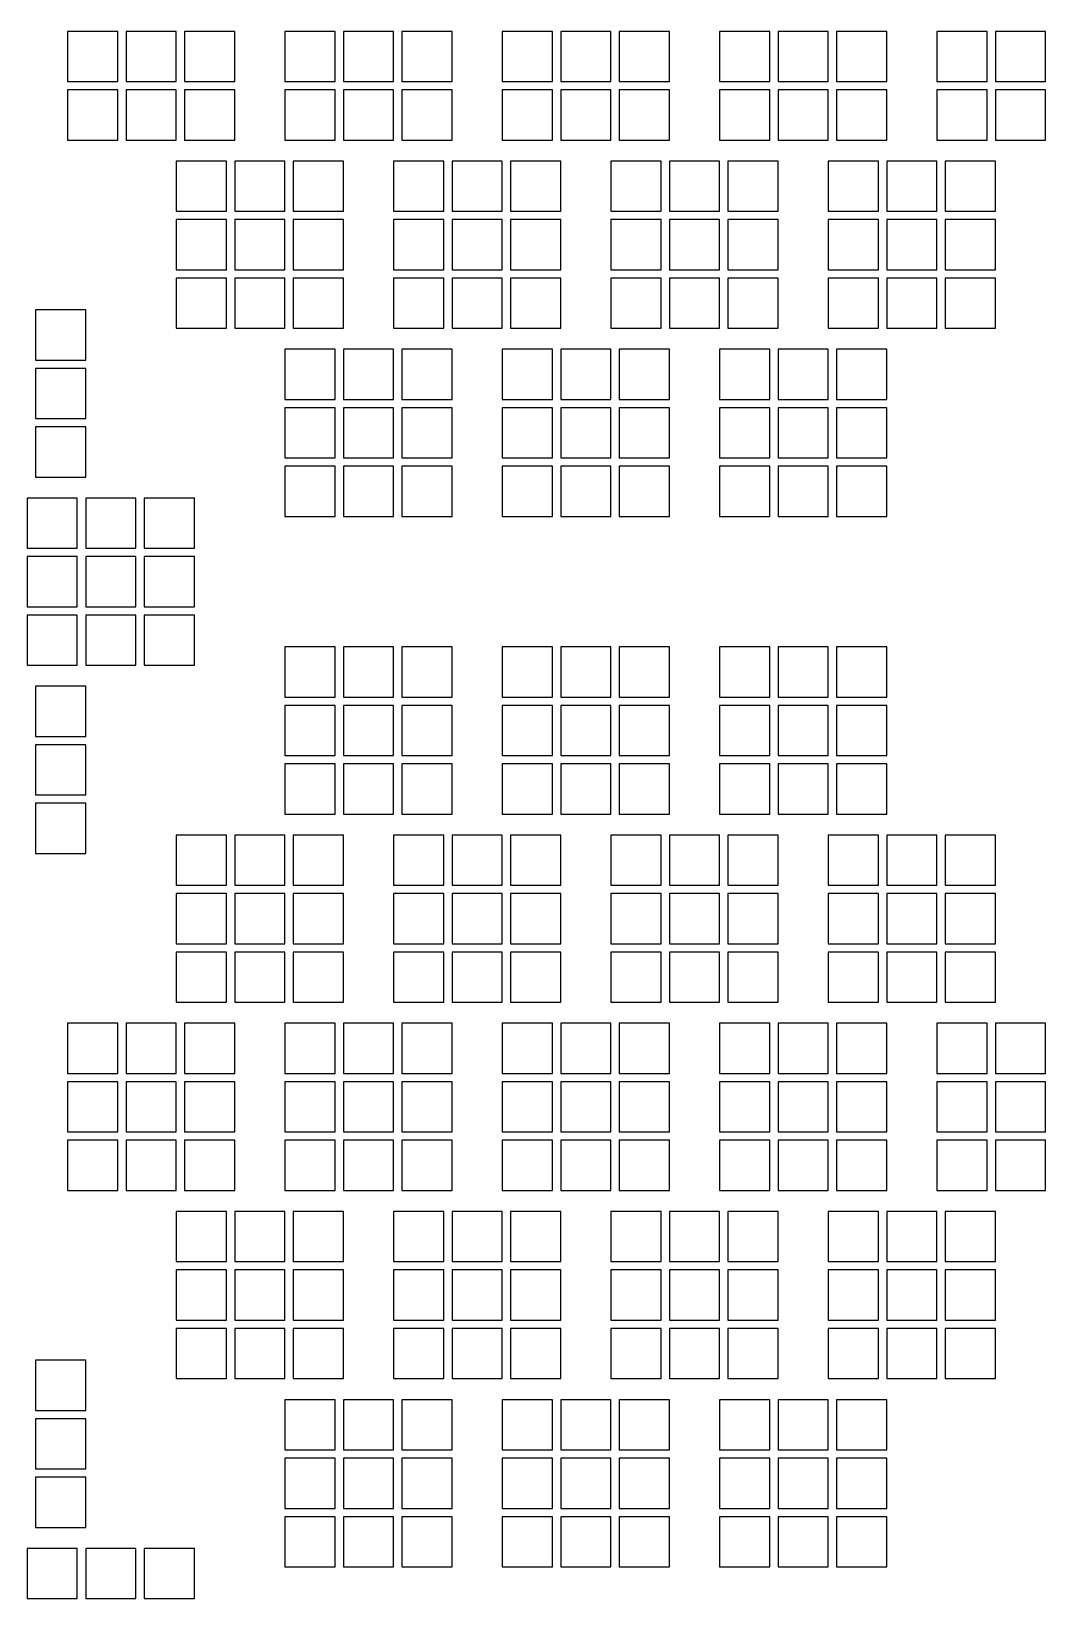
# Model space of a CAD drawing. Extents: x -49 to 54, y -38 to 38.
# Drawn here: x 37.5 to 43.56, y -29.65 to -20.27 of the extents above; entities that cross this region are included whole.
import ezdxf

# ---------------------------------------------------------------- set-up
doc = ezdxf.new("R2010")
doc.units = 0
doc.layers.add('BACK_LAYER', color=5, linetype='CONTINUOUS')

msp = doc.modelspace()

# ---------------------------------------------------------------- linework, layer by layer
at = {"layer": 'BACK_LAYER'}
for points in [[(37.7139, -20.5721), (38.0139, -20.5721), (38.0139, -20.2721), (37.7139, -20.2721)], [(38.0639, -20.5721), (38.3639, -20.5721), (38.3639, -20.2721), (38.0639, -20.2721)], [(38.4139, -20.5721), (38.7139, -20.5721), (38.7139, -20.2721), (38.4139, -20.2721)], [(39.0139, -20.5721), (39.3139, -20.5721), (39.3139, -20.2721), (39.0139, -20.2721)], [(39.3639, -20.5721), (39.6639, -20.5721), (39.6639, -20.2721), (39.3639, -20.2721)], [(39.7139, -20.5721), (40.0139, -20.5721), (40.0139, -20.2721), (39.7139, -20.2721)], [(40.3139, -20.5721), (40.6139, -20.5721), (40.6139, -20.2721), (40.3139, -20.2721)], [(40.6639, -20.5721), (40.9639, -20.5721), (40.9639, -20.2721), (40.6639, -20.2721)], [(41.0139, -20.5721), (41.3139, -20.5721), (41.3139, -20.2721), (41.0139, -20.2721)], [(41.6139, -20.5721), (41.9139, -20.5721), (41.9139, -20.2721), (41.6139, -20.2721)], [(41.9639, -20.5721), (42.2639, -20.5721), (42.2639, -20.2721), (41.9639, -20.2721)], [(42.3139, -20.5721), (42.6139, -20.5721), (42.6139, -20.2721), (42.3139, -20.2721)], [(42.9139, -20.5721), (43.2139, -20.5721), (43.2139, -20.2721), (42.9139, -20.2721)], [(43.2639, -20.5721), (43.5639, -20.5721), (43.5639, -20.2721), (43.2639, -20.2721)], [(37.7139, -20.9221), (38.0139, -20.9221), (38.0139, -20.6221), (37.7139, -20.6221)], [(38.0639, -20.9221), (38.3639, -20.9221), (38.3639, -20.6221), (38.0639, -20.6221)], [(38.4139, -20.9221), (38.7139, -20.9221), (38.7139, -20.6221), (38.4139, -20.6221)], [(39.0139, -20.9221), (39.3139, -20.9221), (39.3139, -20.6221), (39.0139, -20.6221)], [(39.3639, -20.9221), (39.6639, -20.9221), (39.6639, -20.6221), (39.3639, -20.6221)], [(39.7139, -20.9221), (40.0139, -20.9221), (40.0139, -20.6221), (39.7139, -20.6221)], [(40.3139, -20.9221), (40.6139, -20.9221), (40.6139, -20.6221), (40.3139, -20.6221)], [(40.6639, -20.9221), (40.9639, -20.9221), (40.9639, -20.6221), (40.6639, -20.6221)], [(41.0139, -20.9221), (41.3139, -20.9221), (41.3139, -20.6221), (41.0139, -20.6221)], [(41.6139, -20.9221), (41.9139, -20.9221), (41.9139, -20.6221), (41.6139, -20.6221)], [(41.9639, -20.9221), (42.2639, -20.9221), (42.2639, -20.6221), (41.9639, -20.6221)], [(42.3139, -20.9221), (42.6139, -20.9221), (42.6139, -20.6221), (42.3139, -20.6221)], [(42.9139, -20.9221), (43.2139, -20.9221), (43.2139, -20.6221), (42.9139, -20.6221)], [(43.2639, -20.9221), (43.5639, -20.9221), (43.5639, -20.6221), (43.2639, -20.6221)], [(38.3639, -21.3479), (38.6639, -21.3479), (38.6639, -21.0479), (38.3639, -21.0479)], [(38.7139, -21.3479), (39.0139, -21.3479), (39.0139, -21.0479), (38.7139, -21.0479)], [(39.0639, -21.3479), (39.3639, -21.3479), (39.3639, -21.0479), (39.0639, -21.0479)], [(39.6639, -21.3479), (39.9639, -21.3479), (39.9639, -21.0479), (39.6639, -21.0479)], [(40.0139, -21.3479), (40.3139, -21.3479), (40.3139, -21.0479), (40.0139, -21.0479)], [(40.3639, -21.3479), (40.6639, -21.3479), (40.6639, -21.0479), (40.3639, -21.0479)], [(40.9639, -21.3479), (41.2639, -21.3479), (41.2639, -21.0479), (40.9639, -21.0479)], [(41.3139, -21.3479), (41.6139, -21.3479), (41.6139, -21.0479), (41.3139, -21.0479)], [(41.6639, -21.3479), (41.9639, -21.3479), (41.9639, -21.0479), (41.6639, -21.0479)], [(42.2639, -21.3479), (42.5639, -21.3479), (42.5639, -21.0479), (42.2639, -21.0479)], [(42.6139, -21.3479), (42.9139, -21.3479), (42.9139, -21.0479), (42.6139, -21.0479)], [(42.9639, -21.3479), (43.2639, -21.3479), (43.2639, -21.0479), (42.9639, -21.0479)], [(38.3639, -21.6979), (38.6639, -21.6979), (38.6639, -21.3979), (38.3639, -21.3979)], [(38.7139, -21.6979), (39.0139, -21.6979), (39.0139, -21.3979), (38.7139, -21.3979)], [(39.0639, -21.6979), (39.3639, -21.6979), (39.3639, -21.3979), (39.0639, -21.3979)], [(39.6639, -21.6979), (39.9639, -21.6979), (39.9639, -21.3979), (39.6639, -21.3979)], [(40.0139, -21.6979), (40.3139, -21.6979), (40.3139, -21.3979), (40.0139, -21.3979)], [(40.3639, -21.6979), (40.6639, -21.6979), (40.6639, -21.3979), (40.3639, -21.3979)], [(40.9639, -21.6979), (41.2639, -21.6979), (41.2639, -21.3979), (40.9639, -21.3979)], [(41.3139, -21.6979), (41.6139, -21.6979), (41.6139, -21.3979), (41.3139, -21.3979)], [(41.6639, -21.6979), (41.9639, -21.6979), (41.9639, -21.3979), (41.6639, -21.3979)], [(42.2639, -21.6979), (42.5639, -21.6979), (42.5639, -21.3979), (42.2639, -21.3979)], [(42.6139, -21.6979), (42.9139, -21.6979), (42.9139, -21.3979), (42.6139, -21.3979)], [(42.9639, -21.6979), (43.2639, -21.6979), (43.2639, -21.3979), (42.9639, -21.3979)], [(38.3639, -22.0479), (38.6639, -22.0479), (38.6639, -21.7479), (38.3639, -21.7479)], [(38.7139, -22.0479), (39.0139, -22.0479), (39.0139, -21.7479), (38.7139, -21.7479)], [(39.0639, -22.0479), (39.3639, -22.0479), (39.3639, -21.7479), (39.0639, -21.7479)], [(39.6639, -22.0479), (39.9639, -22.0479), (39.9639, -21.7479), (39.6639, -21.7479)], [(40.0139, -22.0479), (40.3139, -22.0479), (40.3139, -21.7479), (40.0139, -21.7479)], [(40.3639, -22.0479), (40.6639, -22.0479), (40.6639, -21.7479), (40.3639, -21.7479)], [(40.9639, -22.0479), (41.2639, -22.0479), (41.2639, -21.7479), (40.9639, -21.7479)], [(41.3139, -22.0479), (41.6139, -22.0479), (41.6139, -21.7479), (41.3139, -21.7479)], [(41.6639, -22.0479), (41.9639, -22.0479), (41.9639, -21.7479), (41.6639, -21.7479)], [(42.2639, -22.0479), (42.5639, -22.0479), (42.5639, -21.7479), (42.2639, -21.7479)], [(42.6139, -22.0479), (42.9139, -22.0479), (42.9139, -21.7479), (42.6139, -21.7479)], [(42.9639, -22.0479), (43.2639, -22.0479), (43.2639, -21.7479), (42.9639, -21.7479)], [(37.5221, -22.2381), (37.8221, -22.2381), (37.8221, -21.9381), (37.5221, -21.9381)], [(39.0139, -22.4737), (39.3139, -22.4737), (39.3139, -22.1737), (39.0139, -22.1737)], [(39.3639, -22.4737), (39.6639, -22.4737), (39.6639, -22.1737), (39.3639, -22.1737)], [(39.7139, -22.4737), (40.0139, -22.4737), (40.0139, -22.1737), (39.7139, -22.1737)], [(40.3139, -22.4737), (40.6139, -22.4737), (40.6139, -22.1737), (40.3139, -22.1737)], [(40.6639, -22.4737), (40.9639, -22.4737), (40.9639, -22.1737), (40.6639, -22.1737)], [(41.0139, -22.4737), (41.3139, -22.4737), (41.3139, -22.1737), (41.0139, -22.1737)], [(41.6139, -22.4737), (41.9139, -22.4737), (41.9139, -22.1737), (41.6139, -22.1737)], [(41.9639, -22.4737), (42.2639, -22.4737), (42.2639, -22.1737), (41.9639, -22.1737)], [(42.3139, -22.4737), (42.6139, -22.4737), (42.6139, -22.1737), (42.3139, -22.1737)], [(37.5221, -22.5881), (37.8221, -22.5881), (37.8221, -22.2881), (37.5221, -22.2881)], [(39.0139, -22.8237), (39.3139, -22.8237), (39.3139, -22.5237), (39.0139, -22.5237)], [(39.3639, -22.8237), (39.6639, -22.8237), (39.6639, -22.5237), (39.3639, -22.5237)], [(39.7139, -22.8237), (40.0139, -22.8237), (40.0139, -22.5237), (39.7139, -22.5237)], [(40.3139, -22.8237), (40.6139, -22.8237), (40.6139, -22.5237), (40.3139, -22.5237)], [(40.6639, -22.8237), (40.9639, -22.8237), (40.9639, -22.5237), (40.6639, -22.5237)], [(41.0139, -22.8237), (41.3139, -22.8237), (41.3139, -22.5237), (41.0139, -22.5237)], [(41.6139, -22.8237), (41.9139, -22.8237), (41.9139, -22.5237), (41.6139, -22.5237)], [(41.9639, -22.8237), (42.2639, -22.8237), (42.2639, -22.5237), (41.9639, -22.5237)], [(42.3139, -22.8237), (42.6139, -22.8237), (42.6139, -22.5237), (42.3139, -22.5237)], [(37.5221, -22.9381), (37.8221, -22.9381), (37.8221, -22.6381), (37.5221, -22.6381)], [(39.0139, -23.1737), (39.3139, -23.1737), (39.3139, -22.8737), (39.0139, -22.8737)], [(39.3639, -23.1737), (39.6639, -23.1737), (39.6639, -22.8737), (39.3639, -22.8737)], [(39.7139, -23.1737), (40.0139, -23.1737), (40.0139, -22.8737), (39.7139, -22.8737)], [(40.3139, -23.1737), (40.6139, -23.1737), (40.6139, -22.8737), (40.3139, -22.8737)], [(40.6639, -23.1737), (40.9639, -23.1737), (40.9639, -22.8737), (40.6639, -22.8737)], [(41.0139, -23.1737), (41.3139, -23.1737), (41.3139, -22.8737), (41.0139, -22.8737)], [(41.6139, -23.1737), (41.9139, -23.1737), (41.9139, -22.8737), (41.6139, -22.8737)], [(41.9639, -23.1737), (42.2639, -23.1737), (42.2639, -22.8737), (41.9639, -22.8737)], [(42.3139, -23.1737), (42.6139, -23.1737), (42.6139, -22.8737), (42.3139, -22.8737)], [(37.4721, -23.3639), (37.7721, -23.3639), (37.7721, -23.0639), (37.4721, -23.0639)], [(37.8221, -23.3639), (38.1221, -23.3639), (38.1221, -23.0639), (37.8221, -23.0639)], [(38.1721, -23.3639), (38.4721, -23.3639), (38.4721, -23.0639), (38.1721, -23.0639)], [(37.4721, -23.7139), (37.7721, -23.7139), (37.7721, -23.4139), (37.4721, -23.4139)], [(37.8221, -23.7139), (38.1221, -23.7139), (38.1221, -23.4139), (37.8221, -23.4139)], [(38.1721, -23.7139), (38.4721, -23.7139), (38.4721, -23.4139), (38.1721, -23.4139)], [(37.4721, -24.0639), (37.7721, -24.0639), (37.7721, -23.7639), (37.4721, -23.7639)], [(37.8221, -24.0639), (38.1221, -24.0639), (38.1221, -23.7639), (37.8221, -23.7639)], [(38.1721, -24.0639), (38.4721, -24.0639), (38.4721, -23.7639), (38.1721, -23.7639)], [(39.0139, -24.2541), (39.3139, -24.2541), (39.3139, -23.9541), (39.0139, -23.9541)], [(39.3639, -24.2541), (39.6639, -24.2541), (39.6639, -23.9541), (39.3639, -23.9541)], [(39.7139, -24.2541), (40.0139, -24.2541), (40.0139, -23.9541), (39.7139, -23.9541)], [(40.3139, -24.2541), (40.6139, -24.2541), (40.6139, -23.9541), (40.3139, -23.9541)], [(40.6639, -24.2541), (40.9639, -24.2541), (40.9639, -23.9541), (40.6639, -23.9541)], [(41.0139, -24.2541), (41.3139, -24.2541), (41.3139, -23.9541), (41.0139, -23.9541)], [(41.6139, -24.2541), (41.9139, -24.2541), (41.9139, -23.9541), (41.6139, -23.9541)], [(41.9639, -24.2541), (42.2639, -24.2541), (42.2639, -23.9541), (41.9639, -23.9541)], [(42.3139, -24.2541), (42.6139, -24.2541), (42.6139, -23.9541), (42.3139, -23.9541)], [(37.5221, -24.4898), (37.8221, -24.4898), (37.8221, -24.1898), (37.5221, -24.1898)], [(39.0139, -24.6041), (39.3139, -24.6041), (39.3139, -24.3041), (39.0139, -24.3041)], [(39.3639, -24.6041), (39.6639, -24.6041), (39.6639, -24.3041), (39.3639, -24.3041)], [(39.7139, -24.6041), (40.0139, -24.6041), (40.0139, -24.3041), (39.7139, -24.3041)], [(40.3139, -24.6041), (40.6139, -24.6041), (40.6139, -24.3041), (40.3139, -24.3041)], [(40.6639, -24.6041), (40.9639, -24.6041), (40.9639, -24.3041), (40.6639, -24.3041)], [(41.0139, -24.6041), (41.3139, -24.6041), (41.3139, -24.3041), (41.0139, -24.3041)], [(41.6139, -24.6041), (41.9139, -24.6041), (41.9139, -24.3041), (41.6139, -24.3041)], [(41.9639, -24.6041), (42.2639, -24.6041), (42.2639, -24.3041), (41.9639, -24.3041)], [(42.3139, -24.6041), (42.6139, -24.6041), (42.6139, -24.3041), (42.3139, -24.3041)], [(37.5221, -24.8398), (37.8221, -24.8398), (37.8221, -24.5398), (37.5221, -24.5398)], [(39.0139, -24.9541), (39.3139, -24.9541), (39.3139, -24.6541), (39.0139, -24.6541)], [(39.3639, -24.9541), (39.6639, -24.9541), (39.6639, -24.6541), (39.3639, -24.6541)], [(39.7139, -24.9541), (40.0139, -24.9541), (40.0139, -24.6541), (39.7139, -24.6541)], [(40.3139, -24.9541), (40.6139, -24.9541), (40.6139, -24.6541), (40.3139, -24.6541)], [(40.6639, -24.9541), (40.9639, -24.9541), (40.9639, -24.6541), (40.6639, -24.6541)], [(41.0139, -24.9541), (41.3139, -24.9541), (41.3139, -24.6541), (41.0139, -24.6541)], [(41.6139, -24.9541), (41.9139, -24.9541), (41.9139, -24.6541), (41.6139, -24.6541)], [(41.9639, -24.9541), (42.2639, -24.9541), (42.2639, -24.6541), (41.9639, -24.6541)], [(42.3139, -24.9541), (42.6139, -24.9541), (42.6139, -24.6541), (42.3139, -24.6541)], [(37.5221, -25.1898), (37.8221, -25.1898), (37.8221, -24.8898), (37.5221, -24.8898)], [(38.3639, -25.38), (38.6639, -25.38), (38.6639, -25.08), (38.3639, -25.08)], [(38.7139, -25.38), (39.0139, -25.38), (39.0139, -25.08), (38.7139, -25.08)], [(39.0639, -25.38), (39.3639, -25.38), (39.3639, -25.08), (39.0639, -25.08)], [(39.6639, -25.38), (39.9639, -25.38), (39.9639, -25.08), (39.6639, -25.08)], [(40.0139, -25.38), (40.3139, -25.38), (40.3139, -25.08), (40.0139, -25.08)], [(40.3639, -25.38), (40.6639, -25.38), (40.6639, -25.08), (40.3639, -25.08)], [(40.9639, -25.38), (41.2639, -25.38), (41.2639, -25.08), (40.9639, -25.08)], [(41.3139, -25.38), (41.6139, -25.38), (41.6139, -25.08), (41.3139, -25.08)], [(41.6639, -25.38), (41.9639, -25.38), (41.9639, -25.08), (41.6639, -25.08)], [(42.2639, -25.38), (42.5639, -25.38), (42.5639, -25.08), (42.2639, -25.08)], [(42.6139, -25.38), (42.9139, -25.38), (42.9139, -25.08), (42.6139, -25.08)], [(42.9639, -25.38), (43.2639, -25.38), (43.2639, -25.08), (42.9639, -25.08)], [(38.3639, -25.73), (38.6639, -25.73), (38.6639, -25.43), (38.3639, -25.43)], [(38.7139, -25.73), (39.0139, -25.73), (39.0139, -25.43), (38.7139, -25.43)], [(39.0639, -25.73), (39.3639, -25.73), (39.3639, -25.43), (39.0639, -25.43)], [(39.6639, -25.73), (39.9639, -25.73), (39.9639, -25.43), (39.6639, -25.43)], [(40.0139, -25.73), (40.3139, -25.73), (40.3139, -25.43), (40.0139, -25.43)], [(40.3639, -25.73), (40.6639, -25.73), (40.6639, -25.43), (40.3639, -25.43)], [(40.9639, -25.73), (41.2639, -25.73), (41.2639, -25.43), (40.9639, -25.43)], [(41.3139, -25.73), (41.6139, -25.73), (41.6139, -25.43), (41.3139, -25.43)], [(41.6639, -25.73), (41.9639, -25.73), (41.9639, -25.43), (41.6639, -25.43)], [(42.2639, -25.73), (42.5639, -25.73), (42.5639, -25.43), (42.2639, -25.43)], [(42.6139, -25.73), (42.9139, -25.73), (42.9139, -25.43), (42.6139, -25.43)], [(42.9639, -25.73), (43.2639, -25.73), (43.2639, -25.43), (42.9639, -25.43)], [(38.3639, -26.08), (38.6639, -26.08), (38.6639, -25.78), (38.3639, -25.78)], [(38.7139, -26.08), (39.0139, -26.08), (39.0139, -25.78), (38.7139, -25.78)], [(39.0639, -26.08), (39.3639, -26.08), (39.3639, -25.78), (39.0639, -25.78)], [(39.6639, -26.08), (39.9639, -26.08), (39.9639, -25.78), (39.6639, -25.78)], [(40.0139, -26.08), (40.3139, -26.08), (40.3139, -25.78), (40.0139, -25.78)], [(40.3639, -26.08), (40.6639, -26.08), (40.6639, -25.78), (40.3639, -25.78)], [(40.9639, -26.08), (41.2639, -26.08), (41.2639, -25.78), (40.9639, -25.78)], [(41.3139, -26.08), (41.6139, -26.08), (41.6139, -25.78), (41.3139, -25.78)], [(41.6639, -26.08), (41.9639, -26.08), (41.9639, -25.78), (41.6639, -25.78)], [(42.2639, -26.08), (42.5639, -26.08), (42.5639, -25.78), (42.2639, -25.78)], [(42.6139, -26.08), (42.9139, -26.08), (42.9139, -25.78), (42.6139, -25.78)], [(42.9639, -26.08), (43.2639, -26.08), (43.2639, -25.78), (42.9639, -25.78)], [(37.7139, -26.5058), (38.0139, -26.5058), (38.0139, -26.2058), (37.7139, -26.2058)], [(38.0639, -26.5058), (38.3639, -26.5058), (38.3639, -26.2058), (38.0639, -26.2058)], [(38.4139, -26.5058), (38.7139, -26.5058), (38.7139, -26.2058), (38.4139, -26.2058)], [(39.0139, -26.5058), (39.3139, -26.5058), (39.3139, -26.2058), (39.0139, -26.2058)], [(39.3639, -26.5058), (39.6639, -26.5058), (39.6639, -26.2058), (39.3639, -26.2058)], [(39.7139, -26.5058), (40.0139, -26.5058), (40.0139, -26.2058), (39.7139, -26.2058)], [(40.3139, -26.5058), (40.6139, -26.5058), (40.6139, -26.2058), (40.3139, -26.2058)], [(40.6639, -26.5058), (40.9639, -26.5058), (40.9639, -26.2058), (40.6639, -26.2058)], [(41.0139, -26.5058), (41.3139, -26.5058), (41.3139, -26.2058), (41.0139, -26.2058)], [(41.6139, -26.5058), (41.9139, -26.5058), (41.9139, -26.2058), (41.6139, -26.2058)], [(41.9639, -26.5058), (42.2639, -26.5058), (42.2639, -26.2058), (41.9639, -26.2058)], [(42.3139, -26.5058), (42.6139, -26.5058), (42.6139, -26.2058), (42.3139, -26.2058)], [(42.9139, -26.5058), (43.2139, -26.5058), (43.2139, -26.2058), (42.9139, -26.2058)], [(43.2639, -26.5058), (43.5639, -26.5058), (43.5639, -26.2058), (43.2639, -26.2058)], [(37.7139, -26.8558), (38.0139, -26.8558), (38.0139, -26.5558), (37.7139, -26.5558)], [(38.0639, -26.8558), (38.3639, -26.8558), (38.3639, -26.5558), (38.0639, -26.5558)], [(38.4139, -26.8558), (38.7139, -26.8558), (38.7139, -26.5558), (38.4139, -26.5558)], [(39.0139, -26.8558), (39.3139, -26.8558), (39.3139, -26.5558), (39.0139, -26.5558)], [(39.3639, -26.8558), (39.6639, -26.8558), (39.6639, -26.5558), (39.3639, -26.5558)], [(39.7139, -26.8558), (40.0139, -26.8558), (40.0139, -26.5558), (39.7139, -26.5558)], [(40.3139, -26.8558), (40.6139, -26.8558), (40.6139, -26.5558), (40.3139, -26.5558)], [(40.6639, -26.8558), (40.9639, -26.8558), (40.9639, -26.5558), (40.6639, -26.5558)], [(41.0139, -26.8558), (41.3139, -26.8558), (41.3139, -26.5558), (41.0139, -26.5558)], [(41.6139, -26.8558), (41.9139, -26.8558), (41.9139, -26.5558), (41.6139, -26.5558)], [(41.9639, -26.8558), (42.2639, -26.8558), (42.2639, -26.5558), (41.9639, -26.5558)], [(42.3139, -26.8558), (42.6139, -26.8558), (42.6139, -26.5558), (42.3139, -26.5558)], [(42.9139, -26.8558), (43.2139, -26.8558), (43.2139, -26.5558), (42.9139, -26.5558)], [(43.2639, -26.8558), (43.5639, -26.8558), (43.5639, -26.5558), (43.2639, -26.5558)], [(37.7139, -27.2058), (38.0139, -27.2058), (38.0139, -26.9058), (37.7139, -26.9058)], [(38.0639, -27.2058), (38.3639, -27.2058), (38.3639, -26.9058), (38.0639, -26.9058)], [(38.4139, -27.2058), (38.7139, -27.2058), (38.7139, -26.9058), (38.4139, -26.9058)], [(39.0139, -27.2058), (39.3139, -27.2058), (39.3139, -26.9058), (39.0139, -26.9058)], [(39.3639, -27.2058), (39.6639, -27.2058), (39.6639, -26.9058), (39.3639, -26.9058)], [(39.7139, -27.2058), (40.0139, -27.2058), (40.0139, -26.9058), (39.7139, -26.9058)], [(40.3139, -27.2058), (40.6139, -27.2058), (40.6139, -26.9058), (40.3139, -26.9058)], [(40.6639, -27.2058), (40.9639, -27.2058), (40.9639, -26.9058), (40.6639, -26.9058)], [(41.0139, -27.2058), (41.3139, -27.2058), (41.3139, -26.9058), (41.0139, -26.9058)], [(41.6139, -27.2058), (41.9139, -27.2058), (41.9139, -26.9058), (41.6139, -26.9058)], [(41.9639, -27.2058), (42.2639, -27.2058), (42.2639, -26.9058), (41.9639, -26.9058)], [(42.3139, -27.2058), (42.6139, -27.2058), (42.6139, -26.9058), (42.3139, -26.9058)], [(42.9139, -27.2058), (43.2139, -27.2058), (43.2139, -26.9058), (42.9139, -26.9058)], [(43.2639, -27.2058), (43.5639, -27.2058), (43.5639, -26.9058), (43.2639, -26.9058)], [(38.3639, -27.6316), (38.6639, -27.6316), (38.6639, -27.3316), (38.3639, -27.3316)], [(38.7139, -27.6316), (39.0139, -27.6316), (39.0139, -27.3316), (38.7139, -27.3316)], [(39.0639, -27.6316), (39.3639, -27.6316), (39.3639, -27.3316), (39.0639, -27.3316)], [(39.6639, -27.6316), (39.9639, -27.6316), (39.9639, -27.3316), (39.6639, -27.3316)], [(40.0139, -27.6316), (40.3139, -27.6316), (40.3139, -27.3316), (40.0139, -27.3316)], [(40.3639, -27.6316), (40.6639, -27.6316), (40.6639, -27.3316), (40.3639, -27.3316)], [(40.9639, -27.6316), (41.2639, -27.6316), (41.2639, -27.3316), (40.9639, -27.3316)], [(41.3139, -27.6316), (41.6139, -27.6316), (41.6139, -27.3316), (41.3139, -27.3316)], [(41.6639, -27.6316), (41.9639, -27.6316), (41.9639, -27.3316), (41.6639, -27.3316)], [(42.2639, -27.6316), (42.5639, -27.6316), (42.5639, -27.3316), (42.2639, -27.3316)], [(42.6139, -27.6316), (42.9139, -27.6316), (42.9139, -27.3316), (42.6139, -27.3316)], [(42.9639, -27.6316), (43.2639, -27.6316), (43.2639, -27.3316), (42.9639, -27.3316)], [(38.3639, -27.9816), (38.6639, -27.9816), (38.6639, -27.6816), (38.3639, -27.6816)], [(38.7139, -27.9816), (39.0139, -27.9816), (39.0139, -27.6816), (38.7139, -27.6816)], [(39.0639, -27.9816), (39.3639, -27.9816), (39.3639, -27.6816), (39.0639, -27.6816)], [(39.6639, -27.9816), (39.9639, -27.9816), (39.9639, -27.6816), (39.6639, -27.6816)], [(40.0139, -27.9816), (40.3139, -27.9816), (40.3139, -27.6816), (40.0139, -27.6816)], [(40.3639, -27.9816), (40.6639, -27.9816), (40.6639, -27.6816), (40.3639, -27.6816)], [(40.9639, -27.9816), (41.2639, -27.9816), (41.2639, -27.6816), (40.9639, -27.6816)], [(41.3139, -27.9816), (41.6139, -27.9816), (41.6139, -27.6816), (41.3139, -27.6816)], [(41.6639, -27.9816), (41.9639, -27.9816), (41.9639, -27.6816), (41.6639, -27.6816)], [(42.2639, -27.9816), (42.5639, -27.9816), (42.5639, -27.6816), (42.2639, -27.6816)], [(42.6139, -27.9816), (42.9139, -27.9816), (42.9139, -27.6816), (42.6139, -27.6816)], [(42.9639, -27.9816), (43.2639, -27.9816), (43.2639, -27.6816), (42.9639, -27.6816)], [(38.3639, -28.3316), (38.6639, -28.3316), (38.6639, -28.0316), (38.3639, -28.0316)], [(38.7139, -28.3316), (39.0139, -28.3316), (39.0139, -28.0316), (38.7139, -28.0316)], [(39.0639, -28.3316), (39.3639, -28.3316), (39.3639, -28.0316), (39.0639, -28.0316)], [(39.6639, -28.3316), (39.9639, -28.3316), (39.9639, -28.0316), (39.6639, -28.0316)], [(40.0139, -28.3316), (40.3139, -28.3316), (40.3139, -28.0316), (40.0139, -28.0316)], [(40.3639, -28.3316), (40.6639, -28.3316), (40.6639, -28.0316), (40.3639, -28.0316)], [(40.9639, -28.3316), (41.2639, -28.3316), (41.2639, -28.0316), (40.9639, -28.0316)], [(41.3139, -28.3316), (41.6139, -28.3316), (41.6139, -28.0316), (41.3139, -28.0316)], [(41.6639, -28.3316), (41.9639, -28.3316), (41.9639, -28.0316), (41.6639, -28.0316)], [(42.2639, -28.3316), (42.5639, -28.3316), (42.5639, -28.0316), (42.2639, -28.0316)], [(42.6139, -28.3316), (42.9139, -28.3316), (42.9139, -28.0316), (42.6139, -28.0316)], [(42.9639, -28.3316), (43.2639, -28.3316), (43.2639, -28.0316), (42.9639, -28.0316)], [(37.5221, -28.5218), (37.8221, -28.5218), (37.8221, -28.2218), (37.5221, -28.2218)], [(39.0139, -28.7575), (39.3139, -28.7575), (39.3139, -28.4575), (39.0139, -28.4575)], [(39.3639, -28.7575), (39.6639, -28.7575), (39.6639, -28.4575), (39.3639, -28.4575)], [(39.7139, -28.7575), (40.0139, -28.7575), (40.0139, -28.4575), (39.7139, -28.4575)], [(40.3139, -28.7575), (40.6139, -28.7575), (40.6139, -28.4575), (40.3139, -28.4575)], [(40.6639, -28.7575), (40.9639, -28.7575), (40.9639, -28.4575), (40.6639, -28.4575)], [(41.0139, -28.7575), (41.3139, -28.7575), (41.3139, -28.4575), (41.0139, -28.4575)], [(41.6139, -28.7575), (41.9139, -28.7575), (41.9139, -28.4575), (41.6139, -28.4575)], [(41.9639, -28.7575), (42.2639, -28.7575), (42.2639, -28.4575), (41.9639, -28.4575)], [(42.3139, -28.7575), (42.6139, -28.7575), (42.6139, -28.4575), (42.3139, -28.4575)], [(37.5221, -28.8718), (37.8221, -28.8718), (37.8221, -28.5718), (37.5221, -28.5718)], [(39.0139, -29.1075), (39.3139, -29.1075), (39.3139, -28.8075), (39.0139, -28.8075)], [(39.3639, -29.1075), (39.6639, -29.1075), (39.6639, -28.8075), (39.3639, -28.8075)], [(39.7139, -29.1075), (40.0139, -29.1075), (40.0139, -28.8075), (39.7139, -28.8075)], [(40.3139, -29.1075), (40.6139, -29.1075), (40.6139, -28.8075), (40.3139, -28.8075)], [(40.6639, -29.1075), (40.9639, -29.1075), (40.9639, -28.8075), (40.6639, -28.8075)], [(41.0139, -29.1075), (41.3139, -29.1075), (41.3139, -28.8075), (41.0139, -28.8075)], [(41.6139, -29.1075), (41.9139, -29.1075), (41.9139, -28.8075), (41.6139, -28.8075)], [(41.9639, -29.1075), (42.2639, -29.1075), (42.2639, -28.8075), (41.9639, -28.8075)], [(42.3139, -29.1075), (42.6139, -29.1075), (42.6139, -28.8075), (42.3139, -28.8075)], [(37.5221, -29.2218), (37.8221, -29.2218), (37.8221, -28.9218), (37.5221, -28.9218)], [(39.0139, -29.4575), (39.3139, -29.4575), (39.3139, -29.1575), (39.0139, -29.1575)], [(39.3639, -29.4575), (39.6639, -29.4575), (39.6639, -29.1575), (39.3639, -29.1575)], [(39.7139, -29.4575), (40.0139, -29.4575), (40.0139, -29.1575), (39.7139, -29.1575)], [(40.3139, -29.4575), (40.6139, -29.4575), (40.6139, -29.1575), (40.3139, -29.1575)], [(40.6639, -29.4575), (40.9639, -29.4575), (40.9639, -29.1575), (40.6639, -29.1575)], [(41.0139, -29.4575), (41.3139, -29.4575), (41.3139, -29.1575), (41.0139, -29.1575)], [(41.6139, -29.4575), (41.9139, -29.4575), (41.9139, -29.1575), (41.6139, -29.1575)], [(41.9639, -29.4575), (42.2639, -29.4575), (42.2639, -29.1575), (41.9639, -29.1575)], [(42.3139, -29.4575), (42.6139, -29.4575), (42.6139, -29.1575), (42.3139, -29.1575)], [(37.4721, -29.6477), (37.7721, -29.6477), (37.7721, -29.3477), (37.4721, -29.3477)], [(37.8221, -29.6477), (38.1221, -29.6477), (38.1221, -29.3477), (37.8221, -29.3477)], [(38.1721, -29.6477), (38.4721, -29.6477), (38.4721, -29.3477), (38.1721, -29.3477)]]:
    msp.add_lwpolyline(points, close=True, dxfattribs=at)

doc.saveas('drawing.dxf')
